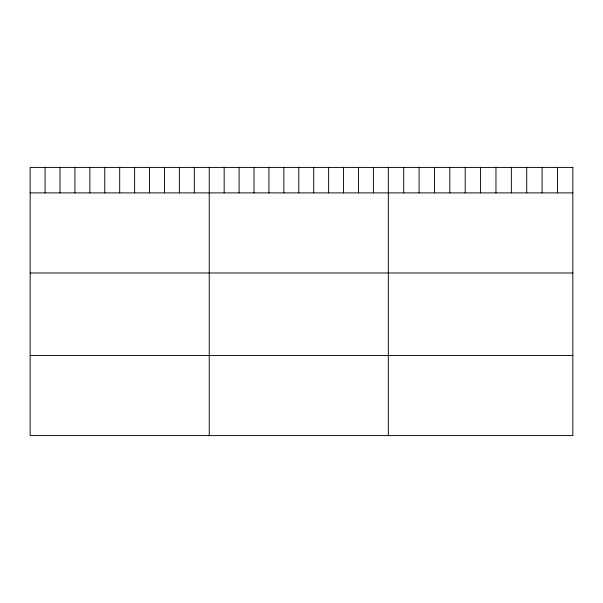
<?xml version="1.0" encoding="UTF-8"?>
<svg xmlns="http://www.w3.org/2000/svg" width="603" height="603" viewBox="0 0 603 603"><rect width="100%" height="100%" fill="white"/><g stroke="black" fill="none" stroke-linecap="round" stroke-linejoin="round"><path stroke-width="0.9" d="M30.15 192.892L572.85 192.892M30.15 272.978L572.85 272.978M30.15 355.499L572.85 355.499M557.474 167.408L557.474 192.892M542.097 167.408L542.097 192.892M526.721 167.408L526.721 192.892M511.344 167.408L511.344 192.892M495.968 167.408L495.968 192.892M480.591 167.408L480.591 192.892M465.215 167.408L465.215 192.892M449.838 167.408L449.838 192.892M434.462 167.408L434.462 192.892M419.085 167.408L419.085 192.892M403.709 167.408L403.709 192.892M388.332 167.408L388.332 435.592M373.408 167.408L373.408 192.892M358.484 167.408L358.484 192.892M343.559 167.408L343.559 192.892M328.635 167.408L328.635 192.892M313.711 167.408L313.711 192.892M298.786 167.408L298.786 192.892M283.862 167.408L283.862 192.892M268.938 167.408L268.938 192.892M254.014 167.408L254.014 192.892M239.09 167.408L239.09 192.892M224.165 167.408L224.165 192.892M209.241 167.408L209.241 435.592M194.317 167.408L194.317 192.892M179.393 167.408L179.393 192.892M164.468 167.408L164.468 192.892M149.544 167.408L149.544 192.892M134.62 167.408L134.62 192.892M119.696 167.408L119.696 192.892M104.771 167.408L104.771 192.892M89.847 167.408L89.847 192.892M74.923 167.408L74.923 192.892M59.998 167.408L59.998 192.892M45.074 167.408L45.074 192.892M572.85 167.408L30.15 167.408L30.15 435.592L572.85 435.592L572.85 167.408"/></g></svg>
